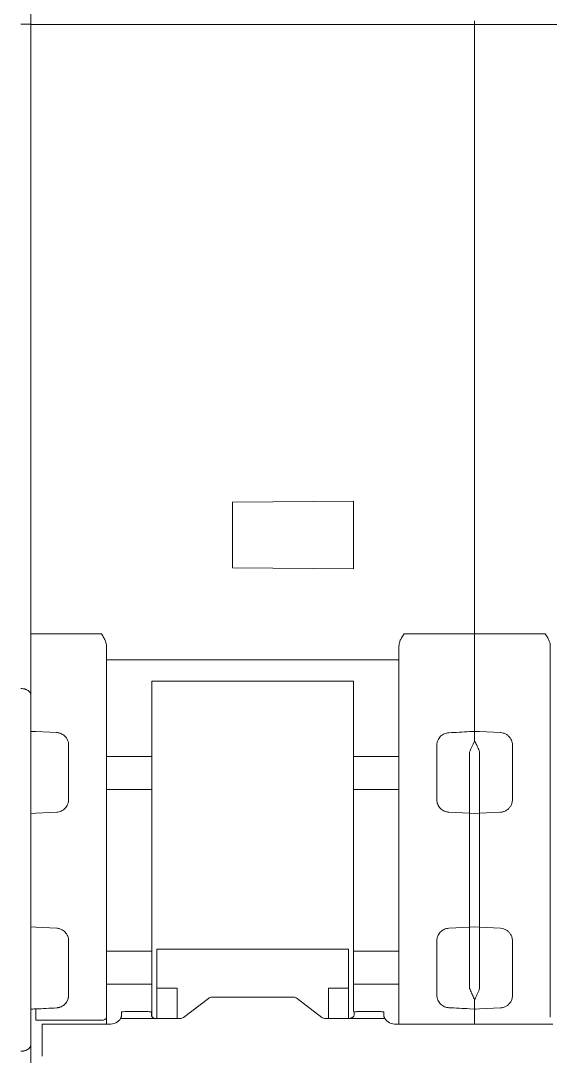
# Model space of a CAD drawing. Header units: millimetres. Extents: x 1359 to 3577, y 1336 to 3557.
# Drawn here: x 1919.57 to 1940.57, y 2748.05 to 2789.13 of the extents above; entities that cross this region are included whole.
import ezdxf

# ---------------------------------------------------------------- set-up
doc = ezdxf.new("R2010")
doc.units = ezdxf.units.MM
doc.layers.add('000-PI-Oprema', color=30, linetype='Continuous', lineweight=5)

msp = doc.modelspace()

# ---------------------------------------------------------------- linework, layer by layer
at = {"layer": '000-PI-Oprema', "color": 0, "linetype": 'ByBlock', "lineweight": 0}
for p, q in [((1919.971, 2789.594), (1919.971, 2788.994)), ((1919.971, 2788.994), (1919.571, 2788.994)), ((1919.971, 2788.994), (1919.971, 2762.383)), ((1919.971, 2788.994), (1919.971, 2762.383)), ((1919.971, 2762.383), (1919.971, 2748.505)), ((1919.971, 2748.505), (1919.971, 2745.894))]:
    msp.add_line(p, q, dxfattribs=at)
at = {"layer": '000-PI-Oprema', "color": 0, "lineweight": 0}
for p, q in [((1919.971, 2764.814), (1919.971, 2789.131)), ((1937.571, 2789.131), (1937.571, 2788.981)), ((1937.371, 2788.981), (1919.971, 2788.981)), ((1937.571, 2788.981), (1937.371, 2788.981)), ((1954.971, 2788.981), (1937.571, 2788.986)), ((1937.571, 2788.981), (1937.571, 2764.814)), ((1919.966, 2784.076), (1919.971, 2784.081)), ((1919.971, 2782.531), (1919.966, 2782.531)), ((1919.971, 2781.931), (1919.966, 2781.936)), ((1919.971, 2774.829), (1919.969, 2774.834)), ((1919.966, 2773.195), (1919.971, 2773.181)), ((1927.971, 2770.031), (1932.771, 2770.073)), ((1927.971, 2767.431), (1927.971, 2770.031)), ((1932.771, 2770.073), (1932.771, 2767.389)), ((1932.771, 2767.389), (1927.971, 2767.431)), ((1920.171, 2764.814), (1919.971, 2764.814)), ((1920.171, 2764.814), (1922.771, 2764.814)), ((1934.771, 2764.814), (1937.371, 2764.814)), ((1937.571, 2764.814), (1937.371, 2764.814)), ((1937.571, 2764.814), (1937.571, 2763.572)), ((1937.771, 2764.814), (1937.571, 2764.814)), ((1937.771, 2764.814), (1940.371, 2764.814)), ((1922.971, 2763.783), (1934.571, 2763.783)), ((1937.571, 2763.572), (1937.571, 2760.939)), ((1924.771, 2762.937), (1932.771, 2762.937)), ((1920.017, 2760.938), (1919.989, 2760.939)), ((1920.171, 2760.933), (1920.017, 2760.938)), ((1920.997, 2760.892), (1920.171, 2760.935)), ((1920.171, 2760.933), (1920.171, 2760.935)), ((1920.997, 2760.886), (1920.997, 2760.892)), ((1937.371, 2760.928), (1937.552, 2760.937)), ((1937.617, 2760.938), (1937.589, 2760.939)), ((1937.771, 2760.933), (1937.617, 2760.938)), ((1938.597, 2760.892), (1937.771, 2760.935)), ((1938.597, 2760.892), (1938.597, 2760.886)), ((1919.971, 2757.679), (1919.971, 2760.556)), ((1922.971, 2759.948), (1924.771, 2759.948)), ((1934.571, 2759.948), (1932.771, 2759.948)), ((1937.371, 2760.119), (1937.371, 2757.692)), ((1937.771, 2757.69), (1937.771, 2760.121)), ((1922.971, 2758.637), (1924.771, 2758.637)), ((1932.771, 2758.637), (1934.571, 2758.637)), ((1919.971, 2757.679), (1920.171, 2757.69)), ((1920.171, 2757.69), (1920.997, 2757.733)), ((1937.371, 2757.692), (1936.545, 2757.735)), ((1937.371, 2757.692), (1937.571, 2757.681)), ((1937.771, 2757.69), (1937.571, 2757.679)), ((1938.597, 2757.733), (1937.771, 2757.69)), ((1920.171, 2753.173), (1919.971, 2753.183)), ((1919.971, 2752.131), (1919.971, 2753.183)), ((1920.997, 2753.129), (1920.171, 2753.173)), ((1936.545, 2753.128), (1937.371, 2753.171)), ((1937.571, 2753.181), (1937.371, 2753.171)), ((1937.371, 2753.171), (1937.371, 2750.743)), ((1937.571, 2753.183), (1937.771, 2753.173)), ((1937.771, 2753.173), (1938.597, 2753.129)), ((1937.771, 2750.741), (1937.771, 2753.173)), ((1922.971, 2752.225), (1924.771, 2752.225)), ((1924.971, 2752.302), (1924.971, 2750.751)), ((1932.571, 2752.302), (1924.971, 2752.302)), ((1932.571, 2750.751), (1932.571, 2752.302)), ((1934.571, 2752.225), (1932.771, 2752.225)), ((1924.771, 2750.915), (1922.971, 2750.915)), ((1924.771, 2749.631), (1924.771, 2750.915)), ((1932.771, 2749.824), (1932.771, 2750.915)), ((1932.771, 2750.915), (1934.571, 2750.915)), ((1925.771, 2750.751), (1924.971, 2750.751)), ((1924.971, 2749.549), (1924.971, 2750.751)), ((1925.771, 2749.549), (1925.771, 2750.751)), ((1932.571, 2750.751), (1931.771, 2750.751)), ((1931.771, 2749.549), (1931.771, 2750.751)), ((1932.571, 2750.751), (1932.571, 2749.549)), ((1926.03, 2749.594), (1927.013, 2750.347)), ((1927.154, 2750.392), (1930.388, 2750.392)), ((1930.53, 2750.347), (1931.513, 2749.594)), ((1919.989, 2749.923), (1920.997, 2749.976)), ((1920.171, 2749.927), (1920.171, 2749.929)), ((1920.997, 2749.97), (1920.997, 2749.976)), ((1922.971, 2749.602), (1922.971, 2749.319)), ((1923.571, 2749.726), (1923.571, 2749.804)), ((1924.554, 2749.822), (1923.771, 2749.822)), ((1924.754, 2749.804), (1924.754, 2749.726)), ((1932.788, 2749.804), (1932.788, 2749.726)), ((1933.772, 2749.822), (1932.988, 2749.822)), ((1933.972, 2749.804), (1933.972, 2749.726)), ((1934.571, 2749.331), (1934.571, 2749.754)), ((1937.552, 2749.925), (1937.371, 2749.935)), ((1937.571, 2749.924), (1937.571, 2749.319)), ((1937.617, 2749.924), (1937.771, 2749.929)), ((1937.771, 2749.927), (1938.597, 2749.97)), ((1937.771, 2749.929), (1937.771, 2749.927)), ((1922.771, 2749.479), (1920.171, 2749.479)), ((1920.421, 2748.707), (1920.421, 2749.319)), ((1920.421, 2749.319), (1923.071, 2749.319)), ((1924.954, 2749.549), (1923.529, 2749.549)), ((1924.954, 2749.549), (1925.888, 2749.549)), ((1931.654, 2749.549), (1932.588, 2749.549)), ((1934.013, 2749.549), (1932.588, 2749.549)), ((1934.472, 2749.319), (1940.671, 2749.319))]:
    msp.add_line(p, q, dxfattribs=at)
at = {"layer": '000-PI-Oprema', "color": 0, "lineweight": 0, "flags": 128}
msp.add_lwpolyline([(1922.971, 2749.602), (1922.967, 2749.578), (1922.956, 2749.555), (1922.938, 2749.534), (1922.913, 2749.515), (1922.882, 2749.5), (1922.848, 2749.489), (1922.81, 2749.482), (1922.771, 2749.479)], dxfattribs=at)
at = {"layer": '000-PI-Oprema', "color": 0, "lineweight": 0}
for points, knots in [([(1937.571, 2789.081), (1937.571, 2789.077), (1937.571, 2789.071), (1937.571, 2789.003), (1937.571, 2788.986)], [0, 0, 0, 0, 0.751055, 1, 1, 1, 1]), ([(1919.971, 2763.572), (1919.971, 2763.586), (1919.971, 2763.612), (1919.971, 2763.659), (1919.971, 2763.712), (1919.971, 2763.792), (1919.971, 2763.907), (1919.971, 2764.067), (1919.971, 2764.243), (1919.971, 2764.43), (1919.971, 2764.621), (1919.971, 2764.75), (1919.971, 2764.814)], [0, 0, 0, 0, 0.061391, 0.122427, 0.18342, 0.24468, 0.372209, 0.500076, 0.627605, 0.755472, 0.877481, 1, 1, 1, 1]), ([(1922.771, 2764.814), (1922.805, 2764.761), (1922.852, 2764.687), (1922.903, 2764.588), (1922.937, 2764.51), (1922.964, 2764.423), (1922.969, 2764.356), (1922.971, 2764.324)], [0, 0, 0, 0, 0.350015, 0.493309, 0.624855, 0.821183, 1, 1, 1, 1]), ([(1934.571, 2764.324), (1934.572, 2764.345), (1934.574, 2764.389), (1934.589, 2764.455), (1934.61, 2764.521), (1934.64, 2764.588), (1934.691, 2764.687), (1934.738, 2764.762), (1934.771, 2764.814)], [0, 0, 0, 0, 0.117446, 0.242847, 0.378002, 0.506391, 0.652474, 1, 1, 1, 1]), ([(1940.371, 2764.814), (1940.405, 2764.761), (1940.452, 2764.687), (1940.503, 2764.587), (1940.537, 2764.51), (1940.564, 2764.423), (1940.569, 2764.356), (1940.571, 2764.324)], [0, 0, 0, 0, 0.350596, 0.493868, 0.625405, 0.821427, 1, 1, 1, 1]), ([(1922.971, 2764.17), (1922.971, 2764.13), (1922.971, 2764.049), (1922.971, 2763.918), (1922.971, 2763.778), (1922.971, 2763.631), (1922.971, 2763.475), (1922.971, 2763.31), (1922.971, 2763.138), (1922.971, 2762.897), (1922.971, 2762.578), (1922.971, 2762.167), (1922.971, 2761.73), (1922.971, 2761.417), (1922.971, 2761.26)], [0, 0, 0, 0, 0.062736, 0.125281, 0.187695, 0.250043, 0.312387, 0.374792, 0.437318, 0.500031, 0.625212, 0.749931, 0.874692, 1, 1, 1, 1]), ([(1934.571, 2764.17), (1934.571, 2764.18), (1934.571, 2764.199), (1934.571, 2764.235), (1934.571, 2764.277), (1934.571, 2764.308), (1934.571, 2764.324)], [0, 0, 0, 0, 0.251193, 0.5, 0.748807, 1, 1, 1, 1]), ([(1934.571, 2761.108), (1934.571, 2761.192), (1934.571, 2761.358), (1934.571, 2761.6), (1934.571, 2761.835), (1934.571, 2762.062), (1934.571, 2762.282), (1934.571, 2762.495), (1934.571, 2762.701), (1934.571, 2762.965), (1934.571, 2763.274), (1934.571, 2763.61), (1934.571, 2763.914), (1934.571, 2764.085), (1934.571, 2764.17)], [0, 0, 0, 0, 0.062754, 0.125301, 0.187708, 0.250043, 0.312375, 0.374772, 0.437302, 0.500033, 0.625237, 0.749935, 0.874674, 1, 1, 1, 1]), ([(1940.571, 2764.324), (1940.571, 2764.308), (1940.571, 2764.277), (1940.571, 2764.235), (1940.571, 2764.199), (1940.571, 2764.18), (1940.571, 2764.17)], [0, 0, 0, 0, 0.251193, 0.5, 0.748807, 1, 1, 1, 1]), ([(1940.571, 2764.17), (1940.571, 2764.13), (1940.571, 2764.049), (1940.571, 2763.918), (1940.571, 2763.778), (1940.571, 2763.631), (1940.571, 2763.475), (1940.571, 2763.31), (1940.571, 2763.138), (1940.571, 2762.897), (1940.571, 2762.578), (1940.571, 2762.167), (1940.571, 2761.73), (1940.571, 2761.417), (1940.571, 2761.26)], [0, 0, 0, 0, 0.062736, 0.125281, 0.187695, 0.250043, 0.312387, 0.374792, 0.437318, 0.500031, 0.625212, 0.749931, 0.874692, 1, 1, 1, 1]), ([(1919.971, 2760.939), (1919.971, 2761.01), (1919.971, 2761.153), (1919.971, 2761.359), (1919.971, 2761.56), (1919.971, 2761.755), (1919.971, 2761.943), (1919.971, 2762.126), (1919.971, 2762.302), (1919.971, 2762.529), (1919.971, 2762.795), (1919.971, 2763.085), (1919.971, 2763.348), (1919.971, 2763.497), (1919.971, 2763.572)], [0, 0, 0, 0, 0.062728, 0.125271, 0.18769, 0.250045, 0.312396, 0.374804, 0.437328, 0.500029, 0.625194, 0.749922, 0.874696, 1, 1, 1, 1]), ([(1924.771, 2762.937), (1924.771, 2762.896), (1924.771, 2762.813), (1924.771, 2762.695), (1924.771, 2762.582), (1924.771, 2762.439), (1924.771, 2762.274), (1924.771, 2762.166), (1924.771, 2762.113)], [0, 0, 0, 0, 0.125424, 0.250193, 0.374902, 0.500146, 0.749703, 1, 1, 1, 1]), ([(1932.771, 2762.113), (1932.771, 2762.139), (1932.771, 2762.191), (1932.771, 2762.279), (1932.771, 2762.373), (1932.771, 2762.508), (1932.771, 2762.692), (1932.771, 2762.855), (1932.771, 2762.937)], [0, 0, 0, 0, 0.125424, 0.250193, 0.374902, 0.500146, 0.749703, 1, 1, 1, 1]), ([(1932.771, 2759.948), (1932.771, 2760.019), (1932.771, 2760.161), (1932.771, 2760.367), (1932.771, 2760.568), (1932.771, 2760.764), (1932.771, 2760.954), (1932.771, 2761.2), (1932.771, 2761.492), (1932.771, 2761.819), (1932.771, 2762.015), (1932.771, 2762.113)], [0, 0, 0, 0, 0.083508, 0.166833, 0.25006, 0.333277, 0.416572, 0.500032, 0.666688, 0.83311, 1, 1, 1, 1]), ([(1922.971, 2761.26), (1922.971, 2761.196), (1922.971, 2761.069), (1922.971, 2760.87), (1922.971, 2760.668), (1922.971, 2760.46), (1922.971, 2760.248), (1922.971, 2760.031), (1922.971, 2759.809), (1922.971, 2759.658), (1922.971, 2759.583)], [0, 0, 0, 0, 0.12575, 0.250858, 0.375537, 0.5, 0.624463, 0.749142, 0.87425, 1, 1, 1, 1]), ([(1934.571, 2759.715), (1934.571, 2759.786), (1934.571, 2759.928), (1934.571, 2760.136), (1934.571, 2760.34), (1934.571, 2760.539), (1934.571, 2760.734), (1934.571, 2760.924), (1934.571, 2761.047), (1934.571, 2761.108)], [0, 0, 0, 0, 0.143512, 0.28637, 0.428834, 0.571166, 0.71363, 0.856488, 1, 1, 1, 1]), ([(1940.571, 2761.26), (1940.571, 2761.196), (1940.571, 2761.069), (1940.571, 2760.87), (1940.571, 2760.668), (1940.571, 2760.46), (1940.571, 2760.248), (1940.571, 2760.031), (1940.571, 2759.809), (1940.571, 2759.658), (1940.571, 2759.583)], [0, 0, 0, 0, 0.12575, 0.250858, 0.375537, 0.5, 0.624463, 0.749142, 0.87425, 1, 1, 1, 1]), ([(1920.997, 2760.892), (1921.017, 2760.89), (1921.056, 2760.887), (1921.112, 2760.874), (1921.178, 2760.85), (1921.25, 2760.811), (1921.324, 2760.752), (1921.387, 2760.678), (1921.434, 2760.591), (1921.465, 2760.495), (1921.469, 2760.428), (1921.471, 2760.394)], [0, 0, 0, 0, 0.071618, 0.143308, 0.216363, 0.334035, 0.455285, 0.587191, 0.721903, 0.860899, 1, 1, 1, 1]), ([(1936.071, 2760.385), (1936.072, 2760.408), (1936.074, 2760.453), (1936.088, 2760.519), (1936.114, 2760.593), (1936.157, 2760.671), (1936.219, 2760.745), (1936.293, 2760.804), (1936.374, 2760.847), (1936.458, 2760.876), (1936.516, 2760.882), (1936.545, 2760.885)], [0, 0, 0, 0, 0.093221, 0.185813, 0.279137, 0.41434, 0.546905, 0.668022, 0.785627, 0.893606, 1, 1, 1, 1]), ([(1939.071, 2760.394), (1939.07, 2760.417), (1939.069, 2760.462), (1939.054, 2760.528), (1939.029, 2760.601), (1938.986, 2760.678), (1938.917, 2760.76), (1938.825, 2760.829), (1938.713, 2760.878), (1938.635, 2760.888), (1938.597, 2760.892)], [0, 0, 0, 0, 0.092601, 0.18543, 0.278489, 0.413813, 0.545287, 0.709927, 0.860804, 1, 1, 1, 1]), ([(1937.371, 2760.119), (1937.384, 2760.151), (1937.411, 2760.22), (1937.457, 2760.326), (1937.511, 2760.442), (1937.55, 2760.516), (1937.571, 2760.555)], [0, 0, 0, 0, 0.193415, 0.424448, 0.693252, 1, 1, 1, 1]), ([(1937.771, 2760.121), (1937.759, 2760.153), (1937.734, 2760.216), (1937.695, 2760.307), (1937.655, 2760.394), (1937.613, 2760.478), (1937.585, 2760.53), (1937.571, 2760.556)], [0, 0, 0, 0, 0.194202, 0.390464, 0.589612, 0.792498, 1, 1, 1, 1]), ([(1924.771, 2759.948), (1924.771, 2759.899), (1924.771, 2759.801), (1924.771, 2759.585), (1924.771, 2759.346), (1924.771, 2759.101), (1924.771, 2758.881), (1924.771, 2758.716), (1924.771, 2758.66), (1924.771, 2758.637)], [0, 0, 0, 0, 0.150243, 0.300485, 0.450729, 0.600973, 0.751216, 0.901461, 1, 1, 1, 1]), ([(1932.771, 2759.948), (1932.771, 2759.899), (1932.771, 2759.801), (1932.771, 2759.585), (1932.771, 2759.346), (1932.771, 2759.101), (1932.771, 2758.881), (1932.771, 2758.716), (1932.771, 2758.66), (1932.771, 2758.637)], [0, 0, 0, 0, 0.150243, 0.300485, 0.450729, 0.600973, 0.751216, 0.901461, 1, 1, 1, 1]), ([(1921.471, 2758.232), (1921.471, 2758.352), (1921.471, 2758.591), (1921.471, 2758.946), (1921.471, 2759.299), (1921.471, 2759.531), (1921.471, 2759.647)], [0, 0, 0, 0, 0.2501, 0.5, 0.7499, 1, 1, 1, 1]), ([(1922.971, 2759.583), (1922.971, 2759.472), (1922.971, 2759.25), (1922.971, 2758.915), (1922.971, 2758.577), (1922.971, 2758.237), (1922.971, 2757.895), (1922.971, 2757.316), (1922.971, 2756.496), (1922.971, 2755.431), (1922.971, 2754.367), (1922.971, 2753.431), (1922.971, 2752.625), (1922.971, 2751.946), (1922.971, 2751.502), (1922.971, 2751.28)], [0, 0, 0, 0, 0.041447, 0.082829, 0.124176, 0.16552, 0.206891, 0.248321, 0.374134, 0.500011, 0.625824, 0.751702, 0.834467, 0.91715, 1, 1, 1, 1]), ([(1934.571, 2751.148), (1934.571, 2751.262), (1934.571, 2751.49), (1934.571, 2751.835), (1934.571, 2752.183), (1934.571, 2752.533), (1934.571, 2752.887), (1934.571, 2753.484), (1934.571, 2754.331), (1934.571, 2755.431), (1934.571, 2756.531), (1934.571, 2757.498), (1934.571, 2758.33), (1934.571, 2759.03), (1934.571, 2759.486), (1934.571, 2759.715)], [0, 0, 0, 0, 0.041431, 0.082793, 0.124119, 0.165441, 0.206793, 0.248207, 0.374079, 0.500012, 0.625883, 0.751817, 0.834548, 0.917188, 1, 1, 1, 1]), ([(1940.571, 2759.583), (1940.571, 2759.472), (1940.571, 2759.25), (1940.571, 2758.915), (1940.571, 2758.577), (1940.571, 2758.237), (1940.571, 2757.895), (1940.571, 2757.316), (1940.571, 2756.496), (1940.571, 2755.431), (1940.571, 2754.367), (1940.571, 2753.431), (1940.571, 2752.625), (1940.571, 2751.946), (1940.571, 2751.502), (1940.571, 2751.28)], [0, 0, 0, 0, 0.041447, 0.082829, 0.124176, 0.16552, 0.206891, 0.248321, 0.374134, 0.500011, 0.625824, 0.751702, 0.834467, 0.91715, 1, 1, 1, 1]), ([(1924.771, 2758.637), (1924.771, 2758.554), (1924.771, 2758.387), (1924.771, 2758.132), (1924.771, 2757.875), (1924.771, 2757.615), (1924.771, 2757.352), (1924.771, 2756.905), (1924.771, 2756.265), (1924.771, 2755.431), (1924.771, 2754.598), (1924.771, 2753.869), (1924.771, 2753.247), (1924.771, 2752.728), (1924.771, 2752.393), (1924.771, 2752.225)], [0, 0, 0, 0, 0.041319, 0.082538, 0.123706, 0.164869, 0.206076, 0.247373, 0.373654, 0.500018, 0.626299, 0.752662, 0.835118, 0.917437, 1, 1, 1, 1]), ([(1932.771, 2758.637), (1932.771, 2757.63), (1932.771, 2756.531), (1932.771, 2754.332), (1932.771, 2753.233), (1932.771, 2752.225)], [0, 0, 0, 0, 0.5, 0.5, 1, 1, 1, 1]), ([(1921.471, 2758.232), (1921.471, 2758.211), (1921.469, 2758.169), (1921.456, 2758.106), (1921.433, 2758.035), (1921.394, 2757.96), (1921.335, 2757.885), (1921.263, 2757.822), (1921.181, 2757.775), (1921.091, 2757.743), (1921.029, 2757.736), (1920.997, 2757.733)], [0, 0, 0, 0, 0.085507, 0.170147, 0.255273, 0.381189, 0.506725, 0.630753, 0.754527, 0.877113, 1, 1, 1, 1]), ([(1936.545, 2757.735), (1936.524, 2757.737), (1936.482, 2757.74), (1936.421, 2757.756), (1936.353, 2757.782), (1936.28, 2757.824), (1936.208, 2757.887), (1936.149, 2757.961), (1936.105, 2758.046), (1936.076, 2758.138), (1936.073, 2758.202), (1936.071, 2758.234)], [0, 0, 0, 0, 0.082209, 0.16366, 0.245689, 0.369303, 0.493372, 0.618767, 0.744744, 0.872104, 1, 1, 1, 1]), ([(1938.597, 2757.733), (1938.618, 2757.735), (1938.659, 2757.739), (1938.72, 2757.754), (1938.778, 2757.776), (1938.834, 2757.806), (1938.886, 2757.842), (1938.945, 2757.897), (1939.007, 2757.978), (1939.06, 2758.095), (1939.067, 2758.185), (1939.071, 2758.232)], [0, 0, 0, 0, 0.080411, 0.161533, 0.243405, 0.326066, 0.409552, 0.493901, 0.642123, 0.810797, 1, 1, 1, 1]), ([(1919.971, 2753.183), (1919.971, 2753.289), (1919.971, 2753.502), (1919.971, 2753.821), (1919.971, 2754.142), (1919.971, 2754.463), (1919.971, 2754.785), (1919.971, 2755.108), (1919.971, 2755.512), (1919.971, 2755.997), (1919.971, 2756.56), (1919.971, 2757.122), (1919.971, 2757.493), (1919.971, 2757.679)], [0, 0, 0, 0, 0.071572, 0.143012, 0.214372, 0.285701, 0.357051, 0.428472, 0.500015, 0.625079, 0.749917, 0.8748, 1, 1, 1, 1]), ([(1937.371, 2757.692), (1937.371, 2757.585), (1937.371, 2757.371), (1937.371, 2757.049), (1937.371, 2756.727), (1937.371, 2756.404), (1937.371, 2756.08), (1937.371, 2755.756), (1937.371, 2755.35), (1937.371, 2754.863), (1937.371, 2754.297), (1937.371, 2753.732), (1937.371, 2753.358), (1937.371, 2753.171)], [0, 0, 0, 0, 0.071556, 0.142997, 0.214365, 0.285706, 0.357065, 0.428486, 0.500013, 0.625062, 0.749916, 0.874816, 1, 1, 1, 1]), ([(1920.997, 2753.129), (1921.018, 2753.128), (1921.06, 2753.124), (1921.121, 2753.108), (1921.19, 2753.082), (1921.263, 2753.04), (1921.335, 2752.978), (1921.394, 2752.903), (1921.438, 2752.818), (1921.466, 2752.726), (1921.47, 2752.662), (1921.471, 2752.63)], [0, 0, 0, 0, 0.082205, 0.163652, 0.245679, 0.369354, 0.493482, 0.618917, 0.744935, 0.872201, 1, 1, 1, 1]), ([(1936.071, 2752.628), (1936.072, 2752.65), (1936.074, 2752.692), (1936.086, 2752.755), (1936.11, 2752.826), (1936.149, 2752.901), (1936.208, 2752.976), (1936.28, 2753.038), (1936.362, 2753.085), (1936.451, 2753.118), (1936.514, 2753.124), (1936.545, 2753.128)], [0, 0, 0, 0, 0.085573, 0.170275, 0.255463, 0.381339, 0.506835, 0.630803, 0.754517, 0.877108, 1, 1, 1, 1]), ([(1939.071, 2752.63), (1939.07, 2752.654), (1939.068, 2752.702), (1939.053, 2752.77), (1939.031, 2752.831), (1939.002, 2752.886), (1938.969, 2752.934), (1938.917, 2752.995), (1938.837, 2753.06), (1938.721, 2753.114), (1938.639, 2753.124), (1938.597, 2753.129)], [0, 0, 0, 0, 0.097376, 0.189595, 0.276665, 0.358598, 0.435408, 0.507112, 0.674555, 0.83875, 1, 1, 1, 1]), ([(1921.471, 2751.215), (1921.471, 2751.331), (1921.471, 2751.564), (1921.471, 2751.917), (1921.471, 2752.272), (1921.471, 2752.511), (1921.471, 2752.63)], [0, 0, 0, 0, 0.2501, 0.5, 0.7499, 1, 1, 1, 1]), ([(1919.971, 2750.306), (1919.971, 2750.306), (1919.971, 2750.633), (1919.971, 2751.016), (1919.971, 2751.505), (1919.971, 2751.859), (1919.971, 2752.088), (1919.971, 2752.117), (1919.971, 2752.131)], [0, 0, 0, 0, 0.008736, 0.206989, 0.405242, 0.603494, 0.801747, 1, 1, 1, 1]), ([(1924.771, 2752.225), (1924.771, 2752.203), (1924.771, 2752.147), (1924.771, 2751.982), (1924.771, 2751.762), (1924.771, 2751.517), (1924.771, 2751.277), (1924.771, 2751.061), (1924.771, 2750.964), (1924.771, 2750.915)], [0, 0, 0, 0, 0.098539, 0.248784, 0.399027, 0.54927, 0.699515, 0.849757, 1, 1, 1, 1]), ([(1932.771, 2752.225), (1932.771, 2752.203), (1932.771, 2752.147), (1932.771, 2751.982), (1932.771, 2751.762), (1932.771, 2751.517), (1932.771, 2751.277), (1932.771, 2751.061), (1932.771, 2750.964), (1932.771, 2750.915)], [0, 0, 0, 0, 0.098539, 0.248784, 0.399027, 0.54927, 0.699515, 0.849757, 1, 1, 1, 1]), ([(1922.971, 2751.28), (1922.971, 2751.204), (1922.971, 2751.053), (1922.971, 2750.832), (1922.971, 2750.615), (1922.971, 2750.403), (1922.971, 2750.195), (1922.971, 2749.992), (1922.971, 2749.794), (1922.971, 2749.666), (1922.971, 2749.602)], [0, 0, 0, 0, 0.12575, 0.250858, 0.375537, 0.5, 0.624463, 0.749142, 0.87425, 1, 1, 1, 1]), ([(1940.571, 2751.28), (1940.571, 2751.204), (1940.571, 2751.053), (1940.571, 2750.832), (1940.571, 2750.615), (1940.571, 2750.403), (1940.571, 2750.195), (1940.571, 2749.992), (1940.571, 2749.794), (1940.571, 2749.666), (1940.571, 2749.602)], [0, 0, 0, 0, 0.12575, 0.250858, 0.375537, 0.5, 0.624463, 0.749142, 0.87425, 1, 1, 1, 1]), ([(1921.471, 2750.468), (1921.471, 2750.529), (1921.471, 2750.65), (1921.471, 2750.836), (1921.471, 2751.024), (1921.471, 2751.151), (1921.471, 2751.215)], [0, 0, 0, 0, 0.25014, 0.5, 0.74986, 1, 1, 1, 1]), ([(1934.571, 2749.754), (1934.571, 2749.816), (1934.571, 2749.938), (1934.571, 2750.128), (1934.571, 2750.323), (1934.571, 2750.522), (1934.571, 2750.726), (1934.571, 2750.934), (1934.571, 2751.077), (1934.571, 2751.148)], [0, 0, 0, 0, 0.143512, 0.28637, 0.428834, 0.571166, 0.71363, 0.856488, 1, 1, 1, 1]), ([(1920.997, 2749.976), (1921.039, 2749.978), (1921.085, 2749.986), (1921.185, 2750.02), (1921.238, 2750.047), (1921.338, 2750.129), (1921.384, 2750.184), (1921.452, 2750.318), (1921.471, 2750.396), (1921.471, 2750.475)], [0, 0, 0, 0, 0.25, 0.25, 0.5, 0.5, 0.75, 0.75, 1, 1, 1, 1]), ([(1920.997, 2749.97), (1921.016, 2749.972), (1921.054, 2749.975), (1921.11, 2749.988), (1921.166, 2750.008), (1921.22, 2750.034), (1921.273, 2750.069), (1921.33, 2750.118), (1921.393, 2750.192), (1921.44, 2750.285), (1921.467, 2750.382), (1921.47, 2750.439), (1921.471, 2750.468)], [0, 0, 0, 0, 0.068374, 0.139377, 0.213319, 0.290477, 0.371094, 0.455382, 0.587277, 0.761474, 0.880592, 1, 1, 1, 1]), ([(1936.545, 2749.978), (1936.526, 2749.98), (1936.487, 2749.983), (1936.431, 2749.996), (1936.365, 2750.02), (1936.293, 2750.058), (1936.219, 2750.118), (1936.156, 2750.192), (1936.109, 2750.279), (1936.077, 2750.376), (1936.073, 2750.443), (1936.071, 2750.477)], [0, 0, 0, 0, 0.070996, 0.142095, 0.214573, 0.332083, 0.453298, 0.585758, 0.72107, 0.860537, 1, 1, 1, 1]), ([(1937.371, 2750.743), (1937.384, 2750.712), (1937.409, 2750.648), (1937.448, 2750.557), (1937.488, 2750.47), (1937.529, 2750.386), (1937.557, 2750.334), (1937.571, 2750.308)], [0, 0, 0, 0, 0.1942, 0.390457, 0.5896, 0.792488, 1, 1, 1, 1]), ([(1937.771, 2750.741), (1937.759, 2750.71), (1937.731, 2750.641), (1937.685, 2750.535), (1937.631, 2750.419), (1937.592, 2750.345), (1937.571, 2750.306)], [0, 0, 0, 0, 0.193384, 0.424408, 0.693222, 1, 1, 1, 1]), ([(1938.597, 2749.97), (1938.616, 2749.972), (1938.654, 2749.975), (1938.71, 2749.988), (1938.766, 2750.008), (1938.82, 2750.034), (1938.873, 2750.069), (1938.93, 2750.118), (1938.993, 2750.192), (1939.04, 2750.285), (1939.067, 2750.382), (1939.07, 2750.439), (1939.071, 2750.468)], [0, 0, 0, 0, 0.068374, 0.139376, 0.213318, 0.290476, 0.371092, 0.45538, 0.587276, 0.76147, 0.88059, 1, 1, 1, 1]), ([(1919.971, 2747.29), (1919.971, 2747.327), (1919.971, 2747.4), (1919.971, 2747.52), (1919.971, 2747.647), (1919.971, 2747.781), (1919.971, 2747.922), (1919.971, 2748.071), (1919.971, 2748.227), (1919.971, 2748.445), (1919.971, 2748.733), (1919.971, 2749.105), (1919.971, 2749.5), (1919.971, 2749.782), (1919.971, 2749.924)], [0, 0, 0, 0, 0.062728, 0.125271, 0.18769, 0.250045, 0.312396, 0.374804, 0.437328, 0.500029, 0.625194, 0.749922, 0.874696, 1, 1, 1, 1]), ([(1920.171, 2749.929), (1920.145, 2749.928), (1920.092, 2749.927), (1920.042, 2749.925), (1920.017, 2749.924)], [0, 0, 0, 0, 0.508632, 1, 1, 1, 1]), ([(1923.571, 2749.676), (1923.571, 2749.667), (1923.57, 2749.65), (1923.561, 2749.619), (1923.549, 2749.586), (1923.536, 2749.561), (1923.529, 2749.549)], [0, 0, 0, 0, 0.256458, 0.506841, 0.753776, 1, 1, 1, 1]), ([(1923.571, 2749.804), (1923.571, 2749.809), (1923.593, 2749.814), (1923.667, 2749.82), (1923.719, 2749.822), (1923.771, 2749.822)], [0, 0, 0, 0, 0.5, 0.5, 1, 1, 1, 1]), ([(1923.571, 2749.676), (1923.571, 2749.684), (1923.571, 2749.701), (1923.571, 2749.718), (1923.571, 2749.723), (1923.571, 2749.726)], [0, 0, 0, 0, 0.334189, 0.665811, 1, 1, 1, 1]), ([(1924.754, 2749.804), (1924.754, 2749.806), (1924.752, 2749.808), (1924.74, 2749.811), (1924.722, 2749.814), (1924.689, 2749.818), (1924.633, 2749.821), (1924.581, 2749.822), (1924.554, 2749.822)], [0, 0, 0, 0, 0.128148, 0.251094, 0.373747, 0.501054, 0.748354, 1, 1, 1, 1]), ([(1924.754, 2749.676), (1924.755, 2749.67), (1924.756, 2749.658), (1924.767, 2749.636), (1924.784, 2749.614), (1924.814, 2749.59), (1924.868, 2749.558), (1924.921, 2749.553), (1924.954, 2749.549)], [0, 0, 0, 0, 0.121269, 0.244591, 0.370821, 0.500756, 0.692101, 1, 1, 1, 1]), ([(1932.588, 2749.549), (1932.603, 2749.55), (1932.63, 2749.551), (1932.667, 2749.56), (1932.695, 2749.572), (1932.716, 2749.583), (1932.747, 2749.603), (1932.781, 2749.637), (1932.786, 2749.663), (1932.788, 2749.676)], [0, 0, 0, 0, 0.138294, 0.257669, 0.358107, 0.439606, 0.502183, 0.756685, 1, 1, 1, 1]), ([(1932.988, 2749.822), (1932.975, 2749.822), (1932.949, 2749.822), (1932.911, 2749.821), (1932.876, 2749.819), (1932.837, 2749.816), (1932.796, 2749.811), (1932.791, 2749.807), (1932.788, 2749.804)], [0, 0, 0, 0, 0.128148, 0.251094, 0.373747, 0.501054, 0.748354, 1, 1, 1, 1]), ([(1933.972, 2749.804), (1933.971, 2749.806), (1933.969, 2749.808), (1933.958, 2749.811), (1933.939, 2749.814), (1933.906, 2749.818), (1933.851, 2749.821), (1933.798, 2749.822), (1933.772, 2749.822)], [0, 0, 0, 0, 0.128148, 0.251094, 0.373747, 0.501054, 0.748354, 1, 1, 1, 1]), ([(1933.972, 2749.726), (1933.972, 2749.723), (1933.972, 2749.718), (1933.972, 2749.701), (1933.972, 2749.684), (1933.972, 2749.676)], [0, 0, 0, 0, 0.334189, 0.665811, 1, 1, 1, 1]), ([(1934.013, 2749.549), (1934.007, 2749.561), (1933.994, 2749.586), (1933.981, 2749.619), (1933.973, 2749.65), (1933.972, 2749.667), (1933.972, 2749.676)], [0, 0, 0, 0, 0.246224, 0.493159, 0.743542, 1, 1, 1, 1]), ([(1923.071, 2749.319), (1923.168, 2749.319), (1923.264, 2749.342), (1923.426, 2749.423), (1923.491, 2749.481), (1923.529, 2749.549)], [0, 0, 0, 0, 0.5, 0.5, 1, 1, 1, 1]), ([(1934.013, 2749.549), (1934.052, 2749.481), (1934.117, 2749.423), (1934.279, 2749.342), (1934.375, 2749.319), (1934.472, 2749.319)], [0, 0, 0, 0, 0.5, 0.5, 1, 1, 1, 1])]:
    msp.add_open_spline(points, degree=3, knots=knots, dxfattribs=at)
for points in [[(1922.971, 2764.17), (1922.971, 2764.206), (1922.971, 2764.259), (1922.971, 2764.324)], [(1924.771, 2759.948), (1924.771, 2760.803), (1924.771, 2761.543), (1924.771, 2762.113)], [(1919.989, 2760.939), (1919.983, 2760.939), (1919.977, 2760.939), (1919.971, 2760.939)], [(1919.971, 2760.939), (1919.971, 2760.923), (1919.971, 2760.787), (1919.971, 2760.556)], [(1936.545, 2760.885), (1936.82, 2760.899), (1937.096, 2760.913), (1937.371, 2760.928)], [(1937.552, 2760.937), (1937.558, 2760.937), (1937.565, 2760.937), (1937.571, 2760.937)], [(1937.571, 2760.939), (1937.577, 2760.939), (1937.583, 2760.939), (1937.589, 2760.939)], [(1937.571, 2760.555), (1937.571, 2760.785), (1937.571, 2760.922), (1937.571, 2760.937)], [(1921.471, 2760.394), (1921.471, 2760.153), (1921.471, 2759.903), (1921.471, 2759.647)], [(1936.071, 2759.782), (1936.071, 2759.988), (1936.071, 2760.189), (1936.071, 2760.385)], [(1939.071, 2760.394), (1939.071, 2760.153), (1939.071, 2759.903), (1939.071, 2759.647)], [(1936.071, 2758.234), (1936.071, 2758.759), (1936.071, 2759.276), (1936.071, 2759.782)], [(1939.071, 2759.647), (1939.071, 2759.184), (1939.071, 2758.711), (1939.071, 2758.232)], [(1937.771, 2757.69), (1937.771, 2756.199), (1937.771, 2754.663), (1937.771, 2753.173)], [(1936.071, 2751.081), (1936.071, 2751.587), (1936.071, 2752.104), (1936.071, 2752.628)], [(1939.071, 2752.63), (1939.071, 2752.151), (1939.071, 2751.679), (1939.071, 2751.215)], [(1936.071, 2750.477), (1936.071, 2750.673), (1936.071, 2750.875), (1936.071, 2751.081)], [(1939.071, 2751.215), (1939.071, 2750.959), (1939.071, 2750.71), (1939.071, 2750.468)], [(1919.971, 2750.306), (1919.971, 2750.076), (1919.971, 2749.939), (1919.971, 2749.924)], [(1927.013, 2750.347), (1927.05, 2750.375), (1927.102, 2750.392), (1927.154, 2750.392)], [(1930.388, 2750.392), (1930.441, 2750.392), (1930.493, 2750.375), (1930.53, 2750.347)], [(1937.571, 2749.926), (1937.571, 2749.941), (1937.571, 2750.077), (1937.571, 2750.308)], [(1919.971, 2749.924), (1919.977, 2749.923), (1919.983, 2749.923), (1919.989, 2749.923)], [(1920.017, 2749.924), (1920.007, 2749.924), (1919.998, 2749.923), (1919.989, 2749.923)], [(1920.997, 2749.97), (1920.722, 2749.956), (1920.447, 2749.942), (1920.171, 2749.927)], [(1920.171, 2749.927), (1920.171, 2749.773), (1920.171, 2749.624), (1920.171, 2749.479)], [(1924.754, 2749.676), (1924.754, 2749.703), (1924.754, 2749.721), (1924.754, 2749.726)], [(1925.888, 2749.549), (1925.941, 2749.549), (1925.993, 2749.566), (1926.03, 2749.594)], [(1931.513, 2749.594), (1931.55, 2749.566), (1931.602, 2749.549), (1931.654, 2749.549)], [(1932.788, 2749.726), (1932.788, 2749.721), (1932.788, 2749.703), (1932.788, 2749.676)], [(1937.371, 2749.935), (1937.096, 2749.949), (1936.82, 2749.963), (1936.545, 2749.978)], [(1937.571, 2749.926), (1937.565, 2749.925), (1937.558, 2749.925), (1937.552, 2749.925)], [(1937.589, 2749.923), (1937.583, 2749.923), (1937.577, 2749.924), (1937.571, 2749.924)], [(1937.617, 2749.924), (1937.607, 2749.924), (1937.598, 2749.923), (1937.589, 2749.923)], [(1920.421, 2748.707), (1920.421, 2748.526), (1920.421, 2748.284), (1920.421, 2748.05)]]:
    msp.add_open_spline(points, degree=3, dxfattribs=at)
at = {"layer": '000-PI-Oprema', "color": 0, "linetype": 'ByBlock', "lineweight": 0}
for points in [[(1919.571, 2762.638), (1919.6, 2762.638), (1919.629, 2762.636), (1919.663, 2762.631), (1919.67, 2762.63), (1919.684, 2762.628), (1919.691, 2762.626), (1919.711, 2762.622), (1919.737, 2762.616), (1919.761, 2762.608), (1919.785, 2762.599), (1919.796, 2762.594), (1919.829, 2762.579), (1919.849, 2762.568), (1919.875, 2762.55), (1919.883, 2762.544), (1919.899, 2762.531), (1919.913, 2762.517), (1919.925, 2762.503), (1919.936, 2762.489), (1919.941, 2762.482), (1919.954, 2762.46), (1919.96, 2762.445), (1919.967, 2762.422), (1919.969, 2762.41), (1919.971, 2762.399), (1919.971, 2762.391), (1919.971, 2762.387), (1919.971, 2762.383)], [(1919.571, 2748.25), (1919.6, 2748.25), (1919.629, 2748.252), (1919.663, 2748.257), (1919.67, 2748.258), (1919.684, 2748.26), (1919.691, 2748.262), (1919.711, 2748.266), (1919.737, 2748.272), (1919.761, 2748.28), (1919.785, 2748.289), (1919.796, 2748.294), (1919.829, 2748.309), (1919.849, 2748.32), (1919.875, 2748.338), (1919.883, 2748.344), (1919.899, 2748.357), (1919.913, 2748.371), (1919.925, 2748.384), (1919.936, 2748.399), (1919.941, 2748.406), (1919.954, 2748.428), (1919.96, 2748.443), (1919.967, 2748.466), (1919.969, 2748.478), (1919.971, 2748.489), (1919.971, 2748.497), (1919.971, 2748.501), (1919.971, 2748.505)]]:
    msp.add_open_spline(points, degree=3, knots=[0, 0, 0, 0, 0.125, 0.125, 0.15625, 0.15625, 0.1875, 0.1875, 0.25, 0.3125, 0.3125, 0.375, 0.375, 0.5, 0.5, 0.5625, 0.5625, 0.625, 0.6875, 0.6875, 0.75, 0.75, 0.875, 0.875, 0.9375, 0.96875, 0.96875, 1, 1, 1, 1], dxfattribs=at)

doc.saveas('drawing.dxf')
